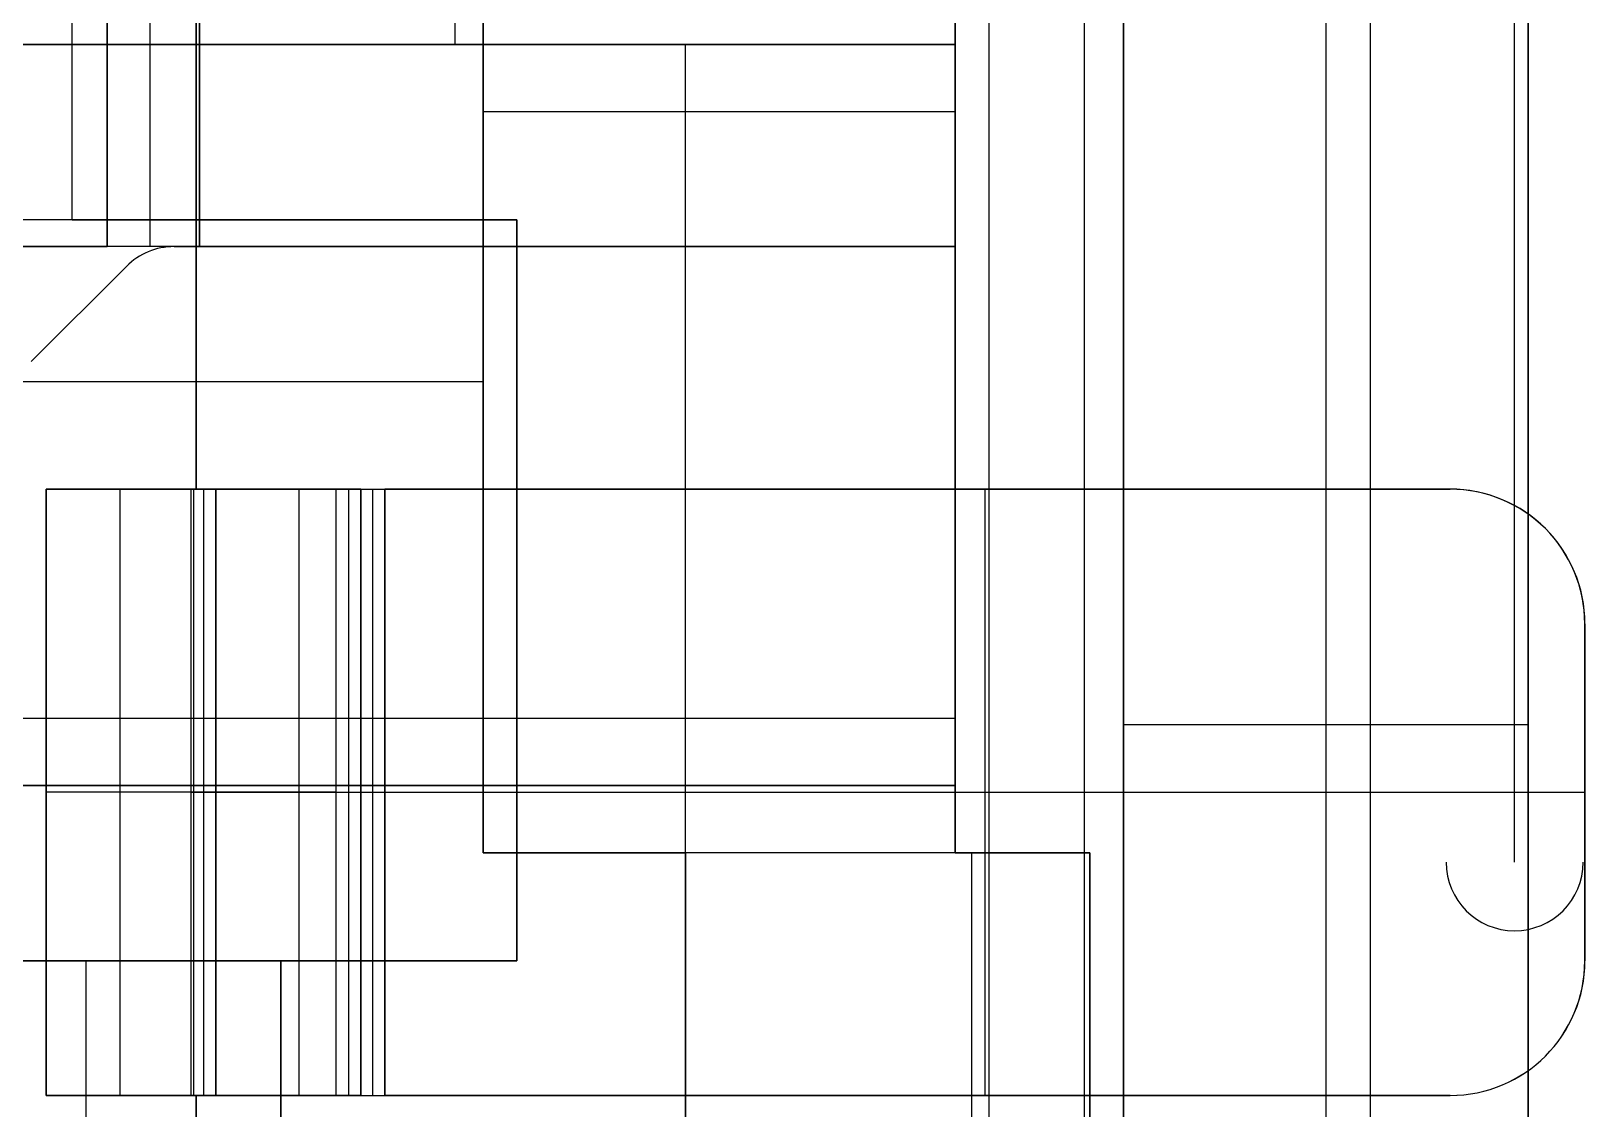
# Model space of a CAD drawing. Header units: inches. Extents: x 0 to 2.1, y -0.07 to 2.7.
# Drawn here: x 1.60629 to 1.65166, y 0.12161 to 0.15311 of the extents above; entities that cross this region are included whole.
import ezdxf

# ---------------------------------------------------------------- set-up
doc = ezdxf.new("R2010")
doc.units = ezdxf.units.IN
doc.header["$LTSCALE"] = 0.0393700787401575
doc.header["$MEASUREMENT"] = 0
doc.layers.add('freetronics11$components', color=254, linetype='Continuous', true_color=0xe6e6e6)
doc.layers.add('freetronics11$screen', color=52, linetype='Continuous', true_color=0xd7d71f)

msp = doc.modelspace()

# ---------------------------------------------------------------- linework, layer by layer
at = {"layer": 'freetronics11$components', "color": 254, "true_color": 0xe6e6e6}
for p, q in [((1.608509867523936, 0.1468084941081187, -0.1505826391657147), (1.608509867523936, 0.1723990452892211, -0.1505826391657147)), ((1.608509867523936, 0.1723990452892211, -0.1505826391657147), (1.608509867523936, 0.1468084941081187, -0.1505826391657147)), ((1.609754760868766, 0.1723990452892211, -0.1513715846347217), (1.609754760868766, 0.1468084941081195, -0.1513715846347217)), ((1.6112025491337, 0.1723990452892211, -0.1516474533226435), (1.6112025491337, 0.1468084941081187, -0.1516474533226435)), ((1.6112025491337, 0.1468084941081187, -0.1516474533226435), (1.6112025491337, 0.1723990452892211, -0.1516474533226435)), ((1.618668563249251, 0.1527140059191424, -0.0955660289112655), (1.618668563249251, 0.1723990452892211, -0.0955660289112655)), ((1.619488188976377, 0.1290919586750479, -0.1516474533226435), (1.619488188976377, 0.1723990452892211, -0.1516474533226435)), ((1.619488188976377, 0.1290919586750479, -0.1386553273383915), (1.619488188976377, 0.1723990452892211, -0.1386553273383915)), ((1.619488188976377, 0.1723990452892211, -0.1516474533226435), (1.619488188976377, 0.1290919586750479, -0.1516474533226435)), ((1.619488188976377, 0.1290919586750479, -0.1386553273383915), (1.619488188976377, 0.1723990452892211, -0.1386553273383915)), ((1.619488188976377, 0.1290919586750479, -0.145151390330517), (1.619488188976377, 0.1723990452892211, -0.145151390330517)), ((1.634251968503937, 0.1712179429270164, -0.1516474533226435), (1.634251968503937, -0.025632450773771, -0.1516474533226435)), ((1.634251968503937, 0.1712179429270164, -0.1516474533226435), (1.634251968503937, -0.025632450773771, -0.1516474533226435)), ((1.634251968503937, 0.1712179429270164, -0.1634584769446907), (1.634251968503937, -0.025632450773771, -0.1634584769446907)), ((1.634251968503937, 0.1712179429270164, -0.1634584769446907), (1.634251968503937, -0.025632450773771, -0.1634584769446907)), ((1.637035853469237, 0.1712179429270162, -0.1504943304139297), (1.637035853469237, -0.0256324507737647, -0.1504943304139297)), ((1.638188976377952, -0.025632450773771, -0.1477104454486277), (1.638188976377952, 0.1712179429270164, -0.1477104454486277)), ((1.638188976377952, -0.0256960429891476, -0.1278285556848482), (1.638188976377952, 0.1712179429270164, -0.1278285556848482)), ((1.638188976377952, -0.025632450773771, -0.1477104454486277), (1.638188976377952, 0.1712179429270164, -0.1477104454486277)), ((1.64538750836514, 0.1712179429270162, -0.1588459853098347), (1.64538750836514, -0.0256324507737647, -0.1588459853098347)), ((1.649999999999999, -0.025632450773771, -0.1477104454486277), (1.649999999999999, 0.1712179429270164, -0.1477104454486277)), ((1.649999999999999, -0.025632450773771, -0.1477104454486277), (1.649999999999999, 0.1712179429270164, -0.1477104454486277)), ((1.649999999999999, -0.0256960429891476, -0.1278285556848482), (1.649999999999999, 0.1712179429270164, -0.1278285556848482)), ((1.607480314960629, 0.1475958956829219, -0.1516474533226435), (1.607480314960629, 0.1703094449765833, -0.1516474533226435)), ((1.607480314960629, 0.1475958956829219, -0.1516474533226435), (1.607480314960629, 0.1703094449765833, -0.1516474533226435)), ((1.607480314960629, 0.1475958956829219, -0.1634584769446907), (1.607480314960629, 0.1703094449765833, -0.1634584769446907)), ((1.607480314960629, 0.1475958956829219, -0.1634584769446907), (1.607480314960629, 0.1703094449765833, -0.1634584769446907)), ((1.611105093373031, 0.1397218799348904, -0.0788128076533521), (1.611105093373031, 0.1633439271789849, -0.0788128076533521)), ((1.611105093373031, 0.1397218799348904, -0.0670017840313049), (1.611105093373031, 0.1633439271789849, -0.0670017840313049)), ((1.611105093373031, 0.1633439271789849, -0.0788128076533521), (1.611105093373031, 0.1397218799348904, -0.0788128076533521)), ((1.611105093373031, 0.1397218799348904, -0.0729072958423285), (1.611105093373031, 0.1633439271789849, -0.0729072958423285)), ((1.633267716535433, 0.1566510137931581, -0.1386553273383915), (1.633267716535433, 0.1290919586750479, -0.1386553273383915)), ((1.633267716535433, 0.1566510137931581, -0.1386553273383915), (1.633267716535433, 0.1290919586750479, -0.1386553273383915)), ((1.633267716535433, 0.1527140059191424, -0.1040767460735884), (1.633267716535433, 0.1566510137931581, -0.1040767460735884)), ((1.633267716535433, 0.129091958675048, -0.1102378706897695), (1.633267716535433, 0.156651013793158, -0.1102378706897695)), ((1.633267716535433, 0.1566510137931581, -0.1040767460735884), (1.633267716535433, 0.1527140059191424, -0.1040767460735884)), ((1.638188976377952, 0.1535014074939455, -0.1171986344250056), (1.638188976377952, 0.1121628248167801, -0.1171986344250056)), ((1.638188976377952, 0.1121628248167801, -0.1171986344250056), (1.638188976377952, 0.1535014074939455, -0.1171986344250056)), ((1.644094488188976, 0.1535014074939455, -0.1171986344250056), (1.644094488188976, 0.1121628248167802, -0.1171986344250056)), ((1.649999999999999, 0.1535014074939455, -0.1171986344250056), (1.649999999999999, 0.1121628248167801, -0.1171986344250056)), ((1.649999999999999, 0.1535014074939455, -0.1171986344250056), (1.649999999999999, 0.1121628248167801, -0.1171986344250056)), ((1.633267716535433, 0.1527140059191424, -0.1040767460735884), (1.602086614173228, 0.1527140059191424, -0.0858994218265804)), ((1.633267716535433, 0.1527140059191424, -0.1040767460735884), (1.602086614173228, 0.1527140059191424, -0.0858994218265804)), ((1.604724409448818, 0.1527140059191424, -0.0788128076533521), (1.625393700787401, 0.1527140059191424, -0.0788128076533521)), ((1.625393700787401, 0.1527140059191424, -0.0788128076533521), (1.604724409448818, 0.1527140059191424, -0.0788128076533521)), ((1.625393700787401, 0.1133439271789849, -0.0788128076533521), (1.625393700787401, 0.1527140059191424, -0.0788128076533521)), ((1.625393700787401, 0.1133439271789849, -0.0788128076533521), (1.625393700787401, 0.1527140059191424, -0.0788128076533521)), ((1.633267716535433, 0.1527140059191424, -0.0818204140411474), (1.633267716535433, 0.1290919586750479, -0.0818204140411474)), ((1.633267716535433, 0.1290919586750479, -0.0818204140411474), (1.633267716535433, 0.1527140059191424, -0.0818204140411474)), ((1.633267716535433, 0.1527140059191424, -0.0818204140411474), (1.633267716535433, 0.1527140059191424, -0.1040767460735884)), ((1.633267716535433, 0.1527140059191424, -0.0818204140411474), (1.633267716535433, 0.1527140059191424, -0.1040767460735884)), ((1.633267716535433, 0.1507455019821345, -0.1386553273383915), (1.619488188976377, 0.1507455019821345, -0.1386553273383915)), ((1.619488188976377, 0.1507455019821345, -0.1386553273383915), (1.619488188976377, 0.1507455019821345, -0.1516474533226435)), ((1.607480314960638, 0.1475958956829219, -0.1569764036793108), (1.59821435672996, 0.1475958956829219, -0.1569764036793108)), ((1.620472440944881, 0.1475958956829219, -0.1516474533226435), (1.607480314960629, 0.1475958956829219, -0.1516474533226435)), ((1.607480314960629, 0.1475958956829219, -0.1516474533226435), (1.607480314960629, 0.1475958956829219, -0.1634584769446907)), ((1.607480314960629, 0.1475958956829219, -0.1634584769446907), (1.607480314960629, 0.1475958956829219, -0.1516474533226435)), ((1.607480314960629, 0.1475958956829219, -0.1516474533226435), (1.620472440944881, 0.1475958956829219, -0.1516474533226435)), ((1.620472440944881, 0.1475958956829219, -0.1634584769446907), (1.607480314960629, 0.1475958956829219, -0.1634584769446907)), ((1.620472440944889, 0.1475958956829219, -0.1575529651336679), (1.607480314960622, 0.1475958956829219, -0.1575529651336679)), ((1.620472440944881, 0.1475958956829219, -0.1634584769446907), (1.607480314960629, 0.1475958956829219, -0.1634584769446907)), ((1.613976377952755, 0.1475958956829219, -0.1634584769446908), (1.613976377952755, 0.1475958956829219, -0.151647453322645)), ((1.620472440944881, 0.1259423523758353, -0.1516474533226435), (1.620472440944881, 0.1475958956829219, -0.1516474533226435)), ((1.620472440944881, 0.1475958956829219, -0.1516474533226435), (1.620472440944881, 0.1475958956829219, -0.1634584769446907)), ((1.620472440944881, 0.1259423523758353, -0.1516474533226435), (1.620472440944881, 0.1475958956829219, -0.1516474533226435)), ((1.620472440944881, 0.1475958956829219, -0.1516474533226435), (1.620472440944881, 0.1475958956829219, -0.1634584769446907)), ((1.620472440944881, 0.1475958956829219, -0.1634584769446907), (1.620472440944881, 0.1259423523758353, -0.1634584769446907)), ((1.620472440944881, 0.1475958956829218, -0.1575529651336679), (1.620472440944881, 0.1259423523758353, -0.1575529651336679)), ((1.620472440944881, 0.1259423523758353, -0.1634584769446907), (1.620472440944881, 0.1475958956829219, -0.1634584769446907)), ((1.6112025491337, 0.1468084941081187, -0.1516474533226435), (1.546653543307086, 0.1468084941081187, -0.1516474533226435)), ((1.6112025491337, 0.1468084941081187, -0.1516474533226435), (1.546653543307086, 0.1468084941081187, -0.1516474533226435)), ((1.578149606299212, 0.1468084941081187, -0.1221198942675254), (1.608509867523936, 0.1468084941081187, -0.1505826391657147)), ((1.578149606299212, 0.1468084941081187, -0.1221198942675254), (1.608509867523936, 0.1468084941081187, -0.1505826391657147)), ((1.609707736476407, 0.1466586506681803, -0.1386553273383912), (1.609707736476407, 0.1466586506681803, -0.1347183194643761)), ((1.633267716535433, 0.1468084941081187, -0.1347183194643758), (1.610461050319645, 0.1468084941081187, -0.1347183194643758)), ((1.633267716535433, 0.1468084941081187, -0.1386553273383915), (1.610461050319645, 0.1468084941081187, -0.1386553273383915)), ((1.610461050319645, 0.1468084941081187, -0.1386553273383915), (1.610461050319645, 0.1468084941081187, -0.1347183194643758)), ((1.610461050319645, 0.1468084941081187, -0.1347183194643758), (1.633267716535433, 0.1468084941081187, -0.1347183194643758)), ((1.633267716535433, 0.1468084941081187, -0.1386553273383915), (1.610461050319645, 0.1468084941081187, -0.1386553273383915)), ((1.633267716535433, 0.1468084941081187, -0.1366868234013836), (1.610461050319645, 0.1468084941081187, -0.1366868234013836)), ((1.610461050319645, 0.1468084941081187, -0.1386553273383915), (1.610461050319645, 0.1468084941081187, -0.1347183194643758)), ((1.633267716535433, 0.1310604626120558, -0.1347183194643758), (1.633267716535433, 0.1468084941081187, -0.1347183194643758)), ((1.633267716535433, 0.1310604626120558, -0.1386553273383915), (1.633267716535433, 0.1468084941081187, -0.1386553273383915)), ((1.633267716535433, 0.1468084941081187, -0.1347183194643758), (1.633267716535433, 0.1468084941081187, -0.1386553273383915)), ((1.633267716535433, 0.1468084941081187, -0.1347183194643758), (1.633267716535433, 0.1310604626120558, -0.1347183194643758)), ((1.633267716535433, 0.1310604626120558, -0.1386553273383915), (1.633267716535433, 0.1468084941081187, -0.1386553273383915)), ((1.633267716535433, 0.1468084941081187, -0.1386553273383915), (1.633267716535433, 0.1468084941081187, -0.1347183194643758)), ((1.633267716535433, 0.1310604626120558, -0.1366868234013836), (1.633267716535433, 0.1468084941081187, -0.1366868234013836)), ((1.609069107836968, 0.1462319326537605, -0.1347183194643758), (1.606285222871692, 0.1434480476884613, -0.1347183194643758)), ((1.609069107836968, 0.1462319326537605, -0.1386553273383915), (1.606285222871692, 0.1434480476884613, -0.1386553273383915)), ((1.609069107836968, 0.1462319326537605, -0.1347183194643758), (1.606285222871692, 0.1434480476884613, -0.1347183194643758)), ((1.606285222871692, 0.1434480476884613, -0.1386553273383915), (1.609069107836968, 0.1462319326537605, -0.1386553273383915)), ((1.609069107836977, 0.1462319326537612, -0.1366868234013836), (1.606285222871683, 0.1434480476884605, -0.1366868234013836)), ((1.609069107836968, 0.1462319326537605, -0.1347183194643758), (1.609069107836968, 0.1462319326537605, -0.1386553273383915)), ((1.609069107836968, 0.1462319326537605, -0.1386553273383915), (1.609069107836968, 0.1462319326537605, -0.1347183194643758)), ((1.60767716535433, 0.1448399901711109, -0.1347183194643757), (1.60767716535433, 0.1448399901711109, -0.1386553273383911)), ((1.606285222871692, 0.1434480476884613, -0.1347183194643758), (1.606285222871692, 0.1434480476884613, -0.1386553273383915)), ((1.606285222871692, 0.1434480476884613, -0.1347183194643758), (1.606285222871692, 0.1434480476884613, -0.1386553273383915)), ((1.38523622047244, 0.142871486234103, -0.1516474533226435), (1.619488188976377, 0.142871486234103, -0.1516474533226435)), ((1.633267716535433, 0.142871486234103, -0.0818204140411474), (1.633267716535433, 0.142871486234103, -0.1386553273383915)), ((1.60672700569748, 0.1220053445018195, -0.0788128076533521), (1.60672700569748, 0.1397218799348904, -0.0788128076533521)), ((1.60672700569748, 0.1397218799348904, -0.0788128076533521), (1.611105093373031, 0.1397218799348904, -0.0788128076533521)), ((1.611105093373031, 0.1397218799348904, -0.0670017840313049), (1.60672700569748, 0.1397218799348904, -0.0670017840313049)), ((1.60672700569748, 0.1397218799348904, -0.0670017840313049), (1.60672700569748, 0.1397218799348904, -0.0788128076533521)), ((1.60672700569748, 0.1397218799348904, -0.0788128076533521), (1.611105093373031, 0.1397218799348904, -0.0788128076533521)), ((1.606727005697469, 0.1397218799348904, -0.0729072958423285), (1.611105093373003, 0.1397218799348904, -0.0729072958423285)), ((1.60672700569748, 0.1397218799348904, -0.0788128076533521), (1.60672700569748, 0.1397218799348904, -0.0670017840313049)), ((1.60672700569747, 0.1397218799348904, -0.0726755201844544), (1.611775531989818, 0.1397218799348904, -0.0726755201844544)), ((1.60672700569748, 0.1397218799348904, -0.0788128076533521), (1.60672700569748, 0.1220053445018195, -0.0788128076533521)), ((1.608916049535236, 0.1397218799348904, -0.0788128076533593), (1.608916049535236, 0.1397218799348904, -0.0670017840312977)), ((1.610003459765275, 0.1397218799348904, -0.0665382327155569), (1.61327991383307, 0.1397218799348904, -0.077885705021856)), ((1.610003459765275, 0.1397218799348904, -0.0665382327155484), (1.610003459765275, 0.1397218799348904, -0.0785844337970772)), ((1.61327991383307, 0.1397218799348904, -0.077885705021856), (1.610003459765275, 0.1397218799348904, -0.0665382327155569)), ((1.610959698014921, 0.1397218799348904, -0.0662173008796907), (1.615192390332401, 0.1397218799348904, -0.0772438413501238)), ((1.610959698014944, 0.1397218799348904, -0.0662173008797022), (1.614242134132164, 0.1397218799348904, -0.0775854910531455)), ((1.615192390332401, 0.1397218799348904, -0.0772438413501238), (1.610959698014921, 0.1397218799348904, -0.0662173008796907)), ((1.610959698014921, 0.1397218799348904, -0.0662173008796907), (1.611678365598031, 0.1397218799348904, -0.065941430241423)), ((1.611031781890201, 0.139721879934892, -0.0784172542887223), (1.611031781890201, 0.1220053445018177, -0.0784172542887223)), ((1.611105093373031, 0.1397218799348904, -0.0788128076533521), (1.611105093373031, 0.1397218799348904, -0.0670017840313049)), ((1.611105093373031, 0.1397218799348904, -0.0788128076533521), (1.611105093373031, 0.1397218799348904, -0.0670017840313049)), ((1.611319031806473, 0.1397218799348904, -0.066079365560558), (1.615551724123939, 0.1397218799348904, -0.0771059060309887)), ((1.611635712926213, 0.1397218799348904, -0.0721912793193758), (1.613091535377378, 0.1397218799348904, -0.0717709270802832)), ((1.611678365598031, 0.1397218799348904, -0.065941430241423), (1.615911057915472, 0.1397218799348904, -0.0769679707118561)), ((1.615911057915472, 0.1397218799348904, -0.0769679707118561), (1.611678365598031, 0.1397218799348904, -0.065941430241423)), ((1.613076044173662, 0.1397218799348904, -0.0717305711149158), (1.61379471175675, 0.1397218799348904, -0.0714547004766309)), ((1.613818165106793, 0.1397218799348904, -0.071515798542351), (1.616618196842695, 0.1397218799348904, -0.0704409670619827)), ((1.614064660644516, 0.1397218799348904, -0.0652645510180672), (1.616617898800591, 0.1397218799348904, -0.0719159638180437)), ((1.615192390332401, 0.1220053445018195, -0.0772438413501238), (1.615192390332401, 0.1397218799348904, -0.0772438413501238)), ((1.615911057915472, 0.1397218799348904, -0.0769679707118561), (1.615192390332401, 0.1397218799348904, -0.0772438413501238)), ((1.615192390332401, 0.1397218799348904, -0.0772438413501238), (1.615911057915472, 0.1397218799348904, -0.0769679707118561)), ((1.615192390332401, 0.1220053445018195, -0.0772438413501238), (1.615192390332401, 0.1397218799348904, -0.0772438413501238)), ((1.615551724123937, 0.1397218799348919, -0.0771059060309899), (1.615551724123937, 0.1220053445018196, -0.0771059060309899)), ((1.615911057915472, 0.1397218799348904, -0.0769679707118561), (1.615911057915472, 0.1220053445018195, -0.0769679707118561)), ((1.615911057915472, 0.1220053445018195, -0.0769679707118561), (1.615911057915472, 0.1397218799348904, -0.0769679707118561)), ((1.616257970838028, 0.1397218799348904, -0.0768701500670459), (1.616257970838028, 0.1220053445018201, -0.0768701500670459)), ((1.616619290966102, 0.1397218799348904, -0.0650262001791789), (1.616616904396653, 0.1397218799348904, -0.0768372235600844)), ((1.616616904396653, 0.1397218799348904, -0.0768372235600844), (1.616616904396653, 0.1220053445018195, -0.0768372235600844)), ((1.616616904396653, 0.1220053445018195, -0.0768372235600844), (1.616616904396653, 0.1397218799348904, -0.0768372235600844)), ((1.616616904396653, 0.1397218799348904, -0.0768372235600844), (1.647719266681732, 0.1397218799348904, -0.0768435081931947)), ((1.647719266681732, 0.1397218799348904, -0.0768435081931947), (1.616616904396653, 0.1397218799348904, -0.0768372235600844)), ((1.616616904396653, 0.1397218799348904, -0.0768372235600844), (1.616619290966102, 0.1397218799348904, -0.0650262001791789)), ((1.616618097681371, 0.1397218799348904, -0.0709317118696165), (1.647720459966462, 0.1397218799348904, -0.0709379965027177)), ((1.616619290966102, 0.1397218799348904, -0.0650262001791789), (1.64772165325122, 0.1397218799348904, -0.0650324848122497)), ((1.632170472108653, 0.1397218799348904, -0.065029342495705), (1.63216808553918, 0.1397218799348904, -0.0768403658766292)), ((1.634136589436023, 0.1397218799348919, -0.0768407636382143), (1.634136589436023, 0.1220053445018196, -0.0768407636382143)), ((1.64772165325122, 0.1397218799348904, -0.0650324848122497), (1.647719266681732, 0.1397218799348904, -0.0768435081931947)), ((1.64772165325122, 0.1397218799348904, -0.0650324848122497), (1.647719266681732, 0.1397218799348904, -0.0768435081931947)), ((1.633267716535433, 0.1389344783600873, -0.1386553273383912), (1.633267716535433, 0.1389344783600873, -0.134718319464376)), ((1.650505538159694, 0.13856875702616, -0.0650330473320598), (1.650503151590221, 0.1385687570261604, -0.0768440707130226)), ((1.620472440944881, 0.1367691240293786, -0.1634584769446908), (1.620472440944881, 0.1367691240293786, -0.151647453322645)), ((1.651656274475393, 0.1357848720608747, -0.0768443037163443), (1.651656274475393, 0.1259423523758353, -0.0768443037163443)), ((1.651656274475393, 0.1357848720608747, -0.0768443037163443), (1.651658661044842, 0.1357848720608747, -0.0650332803353994)), ((1.651656274475393, 0.1357848720608747, -0.0768443037163443), (1.651658661044842, 0.1357848720608747, -0.0650332803353994)), ((1.651656274475393, 0.1259423523758353, -0.0768443037163443), (1.651656274475393, 0.1357848720608747, -0.0768443037163443)), ((1.651657467760117, 0.1357848720608746, -0.0709387920258915), (1.651657467760117, 0.1259423523758353, -0.0709387920258915)), ((1.651658661044842, 0.1357848720608747, -0.0650332803353994), (1.651658661044842, 0.1259423523758353, -0.0650332803353994)), ((1.604724409448818, 0.1330289665490637, -0.0788128076533521), (1.625393700787401, 0.1330289665490637, -0.0788128076533521)), ((1.650000000000007, 0.1328321161553628, -0.1171986344250056), (1.638188976377945, 0.1328321161553628, -0.1171986344250056)), ((1.567322834645669, 0.1310604626120558, -0.1347183194643758), (1.633267716535433, 0.1310604626120558, -0.1347183194643758)), ((1.567322834645669, 0.1310604626120558, -0.1386553273383915), (1.633267716535433, 0.1310604626120558, -0.1386553273383915)), ((1.567322834645669, 0.1310604626120558, -0.1386553273383915), (1.633267716535433, 0.1310604626120558, -0.1386553273383915)), ((1.633267716535433, 0.1310604626120558, -0.1347183194643758), (1.567322834645669, 0.1310604626120558, -0.1347183194643758)), ((1.567322834645669, 0.1310604626120558, -0.1366868234013836), (1.633267716535433, 0.1310604626120558, -0.1366868234013836)), ((1.615192390332397, 0.130863612218355, -0.0772438413501323), (1.615911057915477, 0.130863612218355, -0.0769679707118474)), ((1.616616904396653, 0.130863612218355, -0.0768372235600988), (1.651656274475393, 0.130863612218355, -0.0768443037163299)), ((1.633267716535433, 0.1310604626120558, -0.1386553273383915), (1.633267716535433, 0.1310604626120558, -0.1347183194643758)), ((1.633267716535433, 0.1310604626120558, -0.1347183194643758), (1.633267716535433, 0.1310604626120558, -0.1386553273383915)), ((1.651658661044854, 0.130863612218355, -0.0650332803354294), (1.651656274475381, 0.130863612218355, -0.0768443037163536)), ((1.625393700787401, 0.1290919586750479, -0.1516474533226435), (1.619488188976377, 0.1290919586750479, -0.1516474533226435)), ((1.633267716535433, 0.1290919586750479, -0.1386553273383915), (1.619488188976377, 0.1290919586750479, -0.1386553273383915)), ((1.633267716535433, 0.1290919586750479, -0.1386553273383915), (1.619488188976377, 0.1290919586750479, -0.1386553273383915)), ((1.619488188976377, 0.1290919586750479, -0.1386553273383915), (1.619488188976377, 0.1290919586750479, -0.1516474533226435)), ((1.619488188976377, 0.1290919586750479, -0.1516474533226435), (1.625393700787401, 0.1290919586750479, -0.1516474533226435)), ((1.619488188976377, 0.1290919586750479, -0.1516474533226435), (1.619488188976377, 0.1290919586750479, -0.1386553273383915)), ((1.625393700787401, 0.1133439271789849, -0.1516474533226435), (1.625393700787401, 0.1290919586750479, -0.1516474533226435)), ((1.625393700787401, 0.1290919586750479, -0.1516474533226435), (1.625393700787401, 0.1133439271789849, -0.1516474533226435)), ((1.628346456692913, 0.1290919586750479, -0.1386553273383915), (1.628346456692913, 0.1290919586750479, -0.1512722393172662)), ((1.633267716535433, 0.1290919586750479, -0.1386553273383915), (1.633267716535433, 0.1290919586750479, -0.0818204140411474)), ((1.633267716535433, 0.1290919586750479, -0.0818204140411474), (1.633267716535433, 0.1290919586750479, -0.1386553273383915)), ((1.637204724409431, 0.1290919586750479, -0.1167339336818954), (1.633267716535423, 0.1290919586750479, -0.1167339336818954)), ((1.633745355683306, 0.1290919586750498, -0.0822721763794958), (1.633745355683306, 0.1133439271789862, -0.0822721763794958)), ((1.633745355683304, 0.1290919586750488, -0.1481880845965009), (1.633745355683304, 0.1133439271789848, -0.1481880845965009)), ((1.637204724409448, 0.1290919586750479, -0.0906238312753994), (1.637204724409448, 0.1133439271789849, -0.0906238312753994)), ((1.637204724409448, 0.1133439271789849, -0.1398364297005962), (1.637204724409448, 0.1290919586750479, -0.1398364297005962)), ((1.637204724409448, 0.1290919586750479, -0.1398364297005962), (1.637204724409448, 0.1290919586750479, -0.0906238312753994)), ((1.637204724409448, 0.1133439271789848, -0.1152301304879978), (1.637204724409448, 0.1290919586750479, -0.1152301304879978)), ((1.637204724409448, 0.1290919586750479, -0.0906238312753994), (1.637204724409448, 0.1133439271789849, -0.0906238312753994)), ((1.637204724409448, 0.1290919586750479, -0.1398364297005962), (1.637204724409448, 0.1290919586750479, -0.0906238312753994)), ((1.637204724409448, 0.1133439271789849, -0.1398364297005962), (1.637204724409448, 0.1290919586750479, -0.1398364297005962)), ((1.562401574803149, 0.1259423523758353, -0.1516474533226435), (1.613582677165354, 0.1259423523758353, -0.1516474533226435)), ((1.562401574803149, 0.1259423523758353, -0.1516474533226435), (1.613582677165354, 0.1259423523758353, -0.1516474533226435)), ((1.613582677165354, 0.1259423523758353, -0.1516474533226435), (1.597834645669291, 0.1259423523758353, -0.1299939100155569)), ((1.613582677165354, 0.1259423523758353, -0.1516474533226435), (1.597834645669291, 0.1259423523758353, -0.1299939100155569)), ((1.602362204724409, 0.1259423523758353, -0.1634584769446907), (1.620472440944881, 0.1259423523758353, -0.1634584769446907)), ((1.607894192275393, 0.1259423523758353, -0.1516474533226435), (1.602362204724409, 0.1259423523758353, -0.1634584769446907)), ((1.602362204724409, 0.1259423523758353, -0.1634584769446907), (1.620472440944881, 0.1259423523758353, -0.1634584769446907)), ((1.607894192275393, 0.1259423523758353, -0.1516474533226435), (1.602362204724409, 0.1259423523758353, -0.1634584769446907)), ((1.602773662096102, 0.1259423523758353, -0.1455028171074544), (1.607894192275393, 0.1259423523758353, -0.1516474533226435)), ((1.607894192275393, 0.1259423523758353, -0.1516474533226435), (1.602773662096102, 0.1259423523758353, -0.1455028171074544)), ((1.620472440944893, 0.1259423523758353, -0.1575529651336679), (1.605128198499902, 0.1259423523758353, -0.1575529651336679)), ((1.607894192275393, 0.1015329035569376, -0.1516474533226435), (1.607894192275393, 0.1259423523758353, -0.1516474533226435)), ((1.607894192275393, 0.1259423523758353, -0.1516474533226435), (1.620472440944881, 0.1259423523758353, -0.1516474533226435)), ((1.620472440944881, 0.1259423523758353, -0.1516474533226435), (1.607894192275393, 0.1259423523758353, -0.1516474533226435)), ((1.607894192275393, 0.1015329035569376, -0.1516474533226435), (1.607894192275393, 0.1259423523758353, -0.1516474533226435)), ((1.611417322834645, 0.1259423523758353, -0.151647453322645), (1.611417322834645, 0.1259423523758353, -0.1634584769446908)), ((1.613582677165354, 0.1259423523758353, -0.1516474533226435), (1.613582677165354, 0.1133439271789849, -0.1516474533226435)), ((1.613582677165354, 0.1133439271789849, -0.1516474533226435), (1.613582677165354, 0.1259423523758353, -0.1516474533226435)), ((1.620472440944881, 0.1259423523758353, -0.1634584769446907), (1.620472440944881, 0.1259423523758353, -0.1516474533226435)), ((1.620472440944881, 0.1259423523758353, -0.1634584769446907), (1.620472440944881, 0.1259423523758353, -0.1516474533226435)), ((1.651658661044842, 0.1259423523758353, -0.0650332803353994), (1.651656274475393, 0.1259423523758353, -0.0768443037163443)), ((1.651658661044842, 0.1259423523758353, -0.0650332803353994), (1.651656274475393, 0.1259423523758353, -0.0768443037163443)), ((1.65050553815968, 0.1231584674105328, -0.0650330473320896), (1.650503151590208, 0.1231584674105332, -0.0768440707130165)), ((1.611105093373031, 0.1220053445018195, -0.0788128076533521), (1.60672700569748, 0.1220053445018195, -0.0788128076533521)), ((1.60672700569748, 0.1220053445018195, -0.0788128076533521), (1.60672700569748, 0.1220053445018195, -0.0670017840313049)), ((1.60672700569747, 0.1220053445018195, -0.0726755201844544), (1.611775531989818, 0.1220053445018195, -0.0726755201844544)), ((1.611105093373031, 0.1220053445018195, -0.0670017840313049), (1.60672700569748, 0.1220053445018195, -0.0670017840313049)), ((1.60672700569748, 0.1220053445018195, -0.0670017840313049), (1.60672700569748, 0.1220053445018195, -0.0788128076533521)), ((1.60672700569748, 0.1220053445018195, -0.0788128076533521), (1.611105093373031, 0.1220053445018195, -0.0788128076533521)), ((1.606727005697469, 0.1220053445018195, -0.0729072958423285), (1.611105093373003, 0.1220053445018195, -0.0729072958423285)), ((1.608916049535236, 0.1220053445018195, -0.0788128076533593), (1.608916049535236, 0.1220053445018195, -0.0670017840312977)), ((1.61327991383307, 0.1220053445018195, -0.077885705021856), (1.610003459765275, 0.1220053445018195, -0.0665382327155569)), ((1.610003459765275, 0.1220053445018195, -0.0665382327155569), (1.61327991383307, 0.1220053445018195, -0.077885705021856)), ((1.610003459765275, 0.1220053445018195, -0.0665382327155484), (1.610003459765275, 0.1220053445018195, -0.0785844337970772)), ((1.615192390332401, 0.1220053445018195, -0.0772438413501238), (1.610959698014921, 0.1220053445018195, -0.0662173008796907)), ((1.610959698014921, 0.1220053445018195, -0.0662173008796907), (1.611678365598031, 0.1220053445018195, -0.065941430241423)), ((1.610959698014921, 0.1220053445018195, -0.0662173008796907), (1.615192390332401, 0.1220053445018195, -0.0772438413501238)), ((1.610959698014944, 0.1220053445018195, -0.0662173008797022), (1.614242134132164, 0.1220053445018195, -0.0775854910531455)), ((1.611105093373031, 0.1121628248167801, -0.0788128076533521), (1.611105093373031, 0.1220053445018195, -0.0788128076533521)), ((1.611105093373031, 0.1220053445018195, -0.0670017840313049), (1.611105093373031, 0.1220053445018195, -0.0788128076533521)), ((1.611105093373031, 0.1220053445018195, -0.0788128076533521), (1.611105093373031, 0.1121628248167801, -0.0788128076533521)), ((1.611105093373031, 0.1121628248167801, -0.0670017840313049), (1.611105093373031, 0.1220053445018195, -0.0670017840313049)), ((1.611105093373031, 0.1121628248167802, -0.0729072958423285), (1.611105093373031, 0.1220053445018195, -0.0729072958423285)), ((1.611105093373031, 0.1220053445018195, -0.0788128076533521), (1.611105093373031, 0.1220053445018195, -0.0670017840313049)), ((1.611319031806473, 0.1220053445018195, -0.066079365560558), (1.615551724123939, 0.1220053445018195, -0.0771059060309887)), ((1.611635712926213, 0.1220053445018195, -0.0721912793193758), (1.613091535377378, 0.1220053445018195, -0.0717709270802832)), ((1.611678365598031, 0.1220053445018195, -0.065941430241423), (1.615911057915472, 0.1220053445018195, -0.0769679707118561)), ((1.615911057915472, 0.1220053445018195, -0.0769679707118561), (1.611678365598031, 0.1220053445018195, -0.065941430241423)), ((1.613076044173662, 0.1220053445018195, -0.0717305711149158), (1.61379471175675, 0.1220053445018195, -0.0714547004766309)), ((1.613818165106793, 0.1220053445018195, -0.071515798542351), (1.616618196842695, 0.1220053445018195, -0.0704409670619827)), ((1.614064660644516, 0.1220053445018195, -0.0652645510180672), (1.616617898800591, 0.1220053445018195, -0.0719159638180437)), ((1.615911057915472, 0.1220053445018195, -0.0769679707118561), (1.615192390332401, 0.1220053445018195, -0.0772438413501238)), ((1.615911057915472, 0.1220053445018195, -0.0769679707118561), (1.615192390332401, 0.1220053445018195, -0.0772438413501238)), ((1.616619290966102, 0.1220053445018195, -0.0650262001791789), (1.616616904396653, 0.1220053445018195, -0.0768372235600844)), ((1.647719266681732, 0.1220053445018195, -0.0768435081931947), (1.616616904396653, 0.1220053445018195, -0.0768372235600844)), ((1.616616904396653, 0.1220053445018195, -0.0768372235600844), (1.616619290966102, 0.1220053445018195, -0.0650262001791789)), ((1.647719266681732, 0.1220053445018195, -0.0768435081931947), (1.616616904396653, 0.1220053445018195, -0.0768372235600844)), ((1.616618097681371, 0.1220053445018195, -0.0709317118696165), (1.647720459966462, 0.1220053445018195, -0.0709379965027177)), ((1.616619290966102, 0.1220053445018195, -0.0650262001791789), (1.64772165325122, 0.1220053445018195, -0.0650324848122497)), ((1.632170472108653, 0.1220053445018195, -0.065029342495705), (1.63216808553918, 0.1220053445018195, -0.0768403658766292)), ((1.64772165325122, 0.1220053445018195, -0.0650324848122497), (1.647719266681732, 0.1220053445018195, -0.0768435081931947)), ((1.647719266681732, 0.1220053445018195, -0.0768435081931947), (1.64772165325122, 0.1220053445018195, -0.0650324848122497))]:
    msp.add_line(p, q, dxfattribs=at)
at = {"layer": 'freetronics11$components', "color": 105, "true_color": 0x5e8966}
for p, q in [((1.611105093373031, 0.1397218799348904, -0.0670017840313049), (1.611105093373031, 0.1633439271789849, -0.0670017840313049)), ((1.60672700569748, 0.1220053445018195, -0.0670017840313049), (1.60672700569748, 0.1397218799348904, -0.0670017840313049)), ((1.60672700569748, 0.1397218799348904, -0.0670017840313049), (1.611105093373031, 0.1397218799348904, -0.0670017840313049)), ((1.60672700569748, 0.1397218799348904, -0.0670017840313049), (1.60672700569748, 0.1220053445018195, -0.0670017840313049)), ((1.608879393793846, 0.139721879934892, -0.0668040073489891), (1.608879393793846, 0.1220053445018177, -0.0668040073489891)), ((1.610959698014921, 0.1220053445018195, -0.0662173008796907), (1.610959698014921, 0.1397218799348904, -0.0662173008796907)), ((1.610959698014921, 0.1397218799348904, -0.0662173008796907), (1.611678365598031, 0.1397218799348904, -0.065941430241423)), ((1.610959698014921, 0.1220053445018195, -0.0662173008796907), (1.610959698014921, 0.1397218799348904, -0.0662173008796907)), ((1.611319031806476, 0.1397218799348919, -0.0660793655605568), (1.611319031806476, 0.1220053445018196, -0.0660793655605568)), ((1.611678365598031, 0.1397218799348904, -0.065941430241423), (1.611678365598031, 0.1220053445018195, -0.065941430241423)), ((1.611678365598031, 0.1220053445018195, -0.065941430241423), (1.611678365598031, 0.1397218799348904, -0.065941430241423)), ((1.614106756055727, 0.139721879934892, -0.0652566857277124), (1.614106756055727, 0.1220053445018177, -0.0652566857277124)), ((1.616619290966102, 0.1397218799348904, -0.0650262001791789), (1.616619290966102, 0.1220053445018195, -0.0650262001791789)), ((1.616619290966102, 0.1220053445018195, -0.0650262001791789), (1.616619290966102, 0.1397218799348904, -0.0650262001791789)), ((1.616619290966102, 0.1397218799348904, -0.0650262001791789), (1.64772165325122, 0.1397218799348904, -0.0650324848122497)), ((1.634138976005472, 0.1397218799348919, -0.0650297402572891), (1.634138976005472, 0.1220053445018196, -0.0650297402572891)), ((1.651658661044842, 0.1357848720608747, -0.0650332803353994), (1.651658661044842, 0.1259423523758353, -0.0650332803353994)), ((1.610959698014928, 0.130863612218355, -0.0662173008796992), (1.611678365598024, 0.130863612218355, -0.0659414302414143)), ((1.616619290966102, 0.130863612218355, -0.0650262001791546), (1.651658661044841, 0.130863612218355, -0.0650332803354236)), ((1.611105093373031, 0.1220053445018195, -0.0670017840313049), (1.60672700569748, 0.1220053445018195, -0.0670017840313049)), ((1.611678365598031, 0.1220053445018195, -0.065941430241423), (1.610959698014921, 0.1220053445018195, -0.0662173008796907)), ((1.611105093373031, 0.1121628248167801, -0.0670017840313049), (1.611105093373031, 0.1220053445018195, -0.0670017840313049)), ((1.64772165325122, 0.1220053445018195, -0.0650324848122497), (1.616619290966102, 0.1220053445018195, -0.0650262001791789))]:
    msp.add_line(p, q, dxfattribs=at)
at = {"layer": 'freetronics11$components', "color": 254, "true_color": 0xe6e6e6, "extrusion": (0, 1, 0)}
for centre, radius, start, end in [((-1.625393700787401, -0.0906238312753994, 0.1527140059191424), 0.0118110236220476, 90, 131.8103148957758), ((-1.625393700787401, -0.0906238312753994, 0.1527140059191424), 0.0118110236220476, 90, 131.8103148957758), ((-1.607480314960629, -0.1477104454486277, 0.1475958956829219), 0.0157480314960625, 270, 315.0000000000002), ((-1.607480314960629, -0.1477104454486277, 0.1475958956829219), 0.0157480314960625, 270, 315.0000000000002), ((-1.607480314960629, -0.1477104454486277, 0.1475958956829219), 0.0039370078740156, 270, 314.9999999999997), ((-1.607480314960629, -0.1477104454486277, 0.1475958956829219), 0.0039370078740156, 270, 314.9999999999997), ((-1.6112025491337, -0.1477104454486277, 0.1468084941081187), 0.0039370078740157, 270, 313.1523897340044), ((-1.6112025491337, -0.1477104454486277, 0.1468084941081187), 0.0039370078740157, 270, 313.1523897340044), ((-1.60672700569748, -0.0551907604092576, 0.1397218799348904), 0.0236220472440947, 253.8945259892291, 269.9999999999957), ((-1.60672700569748, -0.0551907604092576, 0.1397218799348904), 0.0118110236220474, 253.8945259892299, 270), ((-1.60672700569748, -0.0551907604092576, 0.1397218799348904), 0.0236220472440947, 253.8945259892291, 269.9999999999957), ((-1.60672700569748, -0.0551907604092576, 0.1397218799348904), 0.0118110236220467, 248.9999999999986, 253.8945259892288), ((-1.616616506635078, -0.0788057274569348, 0.1397218799348904), 0.0137795275590549, 68.99999999999997, 90.01157735041217), ((-1.60672700569748, -0.0551907604092576, 0.1397218799348904), 0.0236220472440953, 248.9999999999998, 253.8945259892297), ((-1.60672700569748, -0.0551907604092576, 0.1397218799348904), 0.0236220472440953, 248.9999999999998, 253.8945259892297), ((-1.616616506635078, -0.0788057274569348, 0.1397218799348904), 0.001968503937008, 68.99999999999852, 90.01157735041495), ((-1.616616506635078, -0.0788057274569348, 0.1397218799348904), 0.001968503937008, 68.99999999999865, 90.01157735042142), ((-1.625393700787401, -0.0906238312753994, 0.1330289665490637), 0.0118110236220472, 89.99999999999677, 131.8103148957813), ((-1.60672700569748, -0.0551907604092576, 0.130863612218355), 0.0236220472440944, 248.9999999999833, 269.9999999999941), ((-1.616616506635078, -0.0788057274569348, 0.130863612218355), 0.0019685039370079, 69.00000000003143, 90.01157735043434), ((-1.625393700787401, -0.1398364297005962, 0.1290919586750479), 0.0118110236220472, 180, 270), ((-1.625393700787401, -0.1398364297005962, 0.1290919586750479), 0.0118110236220472, 180, 270), ((-1.625393700787401, -0.0906238312753994, 0.1290919586750479), 0.0118110236220476, 131.8103148957813, 180.0000000000052), ((-1.625393700787401, -0.0906238312753994, 0.1290919586750479), 0.0118110236220476, 131.8103148957758, 180), ((-1.60672700569748, -0.0551907604092576, 0.1220053445018195), 0.0236220472440947, 253.8945259892336, 270), ((-1.60672700569748, -0.0551907604092576, 0.1220053445018195), 0.0236220472440947, 253.8945259892291, 269.9999999999957), ((-1.60672700569748, -0.0551907604092576, 0.1220053445018195), 0.0118110236220474, 253.8945259892299, 270), ((-1.60672700569748, -0.0551907604092576, 0.1220053445018195), 0.0118110236220467, 248.9999999999986, 253.8945259892288), ((-1.616616506635078, -0.0788057274569348, 0.1220053445018195), 0.0137795275590549, 68.99999999999997, 90.01157735041217), ((-1.60672700569748, -0.0551907604092576, 0.1220053445018195), 0.0236220472440953, 248.9999999999998, 253.8945259892291), ((-1.60672700569748, -0.0551907604092576, 0.1220053445018195), 0.0236220472440953, 248.9999999999998, 253.8945259892297), ((-1.616616506635078, -0.0788057274569348, 0.1220053445018195), 0.001968503937008, 68.99999999999852, 90.01157735041495), ((-1.616616506635078, -0.0788057274569348, 0.1220053445018195), 0.001968503937008, 68.99999999999852, 90.01157735041495)]:
    msp.add_arc(centre, radius, start, end, dxfattribs=at)
at = {"layer": 'freetronics11$components', "color": 254, "true_color": 0xe6e6e6}
for centre, end in [((1.610461050319645, 0.1448399901711109, -0.1347183194643758), 135), ((1.610461050319645, 0.1448399901711109, -0.1386553273383915), 135), ((1.610461050319645, 0.1448399901711109, -0.1347183194643758), 135), ((1.610461050319645, 0.1448399901711109, -0.1386553273383915), 134.9999999999977), ((1.610461050319645, 0.1448399901711109, -0.1366868234013836), 134.9999999999949)]:
    msp.add_arc(centre, 0.0019685039370079, 90, end, dxfattribs=at)
at = {"layer": 'freetronics11$components', "color": 105, "true_color": 0x5e8966, "extrusion": (0, 1, 0)}
for centre, radius, start, end in [((-1.60672700569748, -0.0551907604092576, 0.1397218799348904), 0.0118110236220474, 253.8945259892288, 269.9999999999989), ((-1.60672700569748, -0.0551907604092576, 0.1397218799348904), 0.0118110236220467, 248.9999999999997, 253.8945259892299), ((-1.616616506635078, -0.0788057274569348, 0.1397218799348904), 0.0137795275590549, 68.99999999999997, 90.01157735041217), ((-1.60672700569748, -0.0551907604092576, 0.130863612218355), 0.0118110236220472, 248.9999999999833, 269.9999999999935), ((-1.616616506635078, -0.0788057274569348, 0.130863612218355), 0.0137795275590551, 69.00000000002885, 90.01157735043158), ((-1.60672700569748, -0.0551907604092576, 0.1220053445018195), 0.0118110236220474, 253.8945259892299, 270), ((-1.60672700569748, -0.0551907604092576, 0.1220053445018195), 0.0118110236220467, 248.9999999999986, 253.8945259892288), ((-1.616616506635078, -0.0788057274569348, 0.1220053445018195), 0.0137795275590549, 69.00000000000487, 90.01157735041772)]:
    msp.add_arc(centre, radius, start, end, dxfattribs=at)
at = {"layer": 'freetronics11$components', "color": 254, "true_color": 0xe6e6e6, "extrusion": (0.0002020628820641991, 0, 0.9999999795852956)}
for centre, start, end in [((1.647734760264763, 0.1357848720608747, -0.0765105637205988), 0, 90), ((1.647734760264763, 0.1357848720608747, -0.0765105637205988), 0, 90), ((1.647734760264778, 0.1259423523758353, -0.0646995400985352), 270, 0)]:
    msp.add_arc(centre, 0.0039370078740157, start, end, dxfattribs=at)
at = {"layer": 'freetronics11$components', "color": 254, "true_color": 0xe6e6e6, "extrusion": (0.0002020628820004575, 0, 0.9999999795852956)}
for centre, radius, start, end in [((1.647734760264763, 0.1357848720608747, -0.070605051909672), 0.0039370078740157, 359.9999999996579, 89.99999999966393), ((1.647734760264763, 0.1259423523758353, -0.0706050519096838), 0.0039370078740178, 270.0000000000452, 0)]:
    msp.add_arc(centre, radius, start, end, dxfattribs=at)
at = {"layer": 'freetronics11$components', "color": 254, "true_color": 0xe6e6e6, "extrusion": (0.0002020628820619991, 0, 0.9999999795852956)}
msp.add_arc((1.647734760264778, 0.1357848720608747, -0.0646995400985389), 0.0039370078740157, 0, 90, dxfattribs=at)
at = {"layer": 'freetronics11$components', "color": 105, "true_color": 0x5e8966, "extrusion": (0.0002020628820641991, 0, 0.9999999795852956)}
msp.add_arc((1.647734760264778, 0.1357848720608747, -0.0646995400985352), 0.0039370078740157, 0, 90, dxfattribs=at)
at = {"layer": 'freetronics11$components', "color": 254, "true_color": 0xe6e6e6, "extrusion": (0.0002020628820642991, -3.252855462896672e-18, 0.9999999795852956)}
msp.add_arc((1.647734760264763, 0.1259423523758353, -0.0765105637205986), 0.0039370078740157, 270, 359.9999999999992, dxfattribs=at)
msp.add_arc((1.647734760264763, 0.1259423523758353, -0.0765105637205986), 0.0039370078740157, 270, 359.9999999999992, dxfattribs=at)
at = {"layer": 'freetronics11$components', "color": 105, "true_color": 0x5e8966, "extrusion": (0.0002020628820619991, 0, 0.9999999795852956)}
msp.add_arc((1.647734760264778, 0.1259423523758353, -0.0646995400985389), 0.0039370078740157, 270, 0, dxfattribs=at)
at = {"layer": 'freetronics11$screen'}
msp.add_line((1.649606, 0.1288190000000002, -0.0642037024644965), (1.649606, 0.2114960000000002, -0.0642037024644965), dxfattribs=at)
msp.add_arc((1.649606, 0.1288190000000002, -0.0642037024644965), 0.002, 180, 0, dxfattribs=at)

doc.saveas('drawing.dxf')
